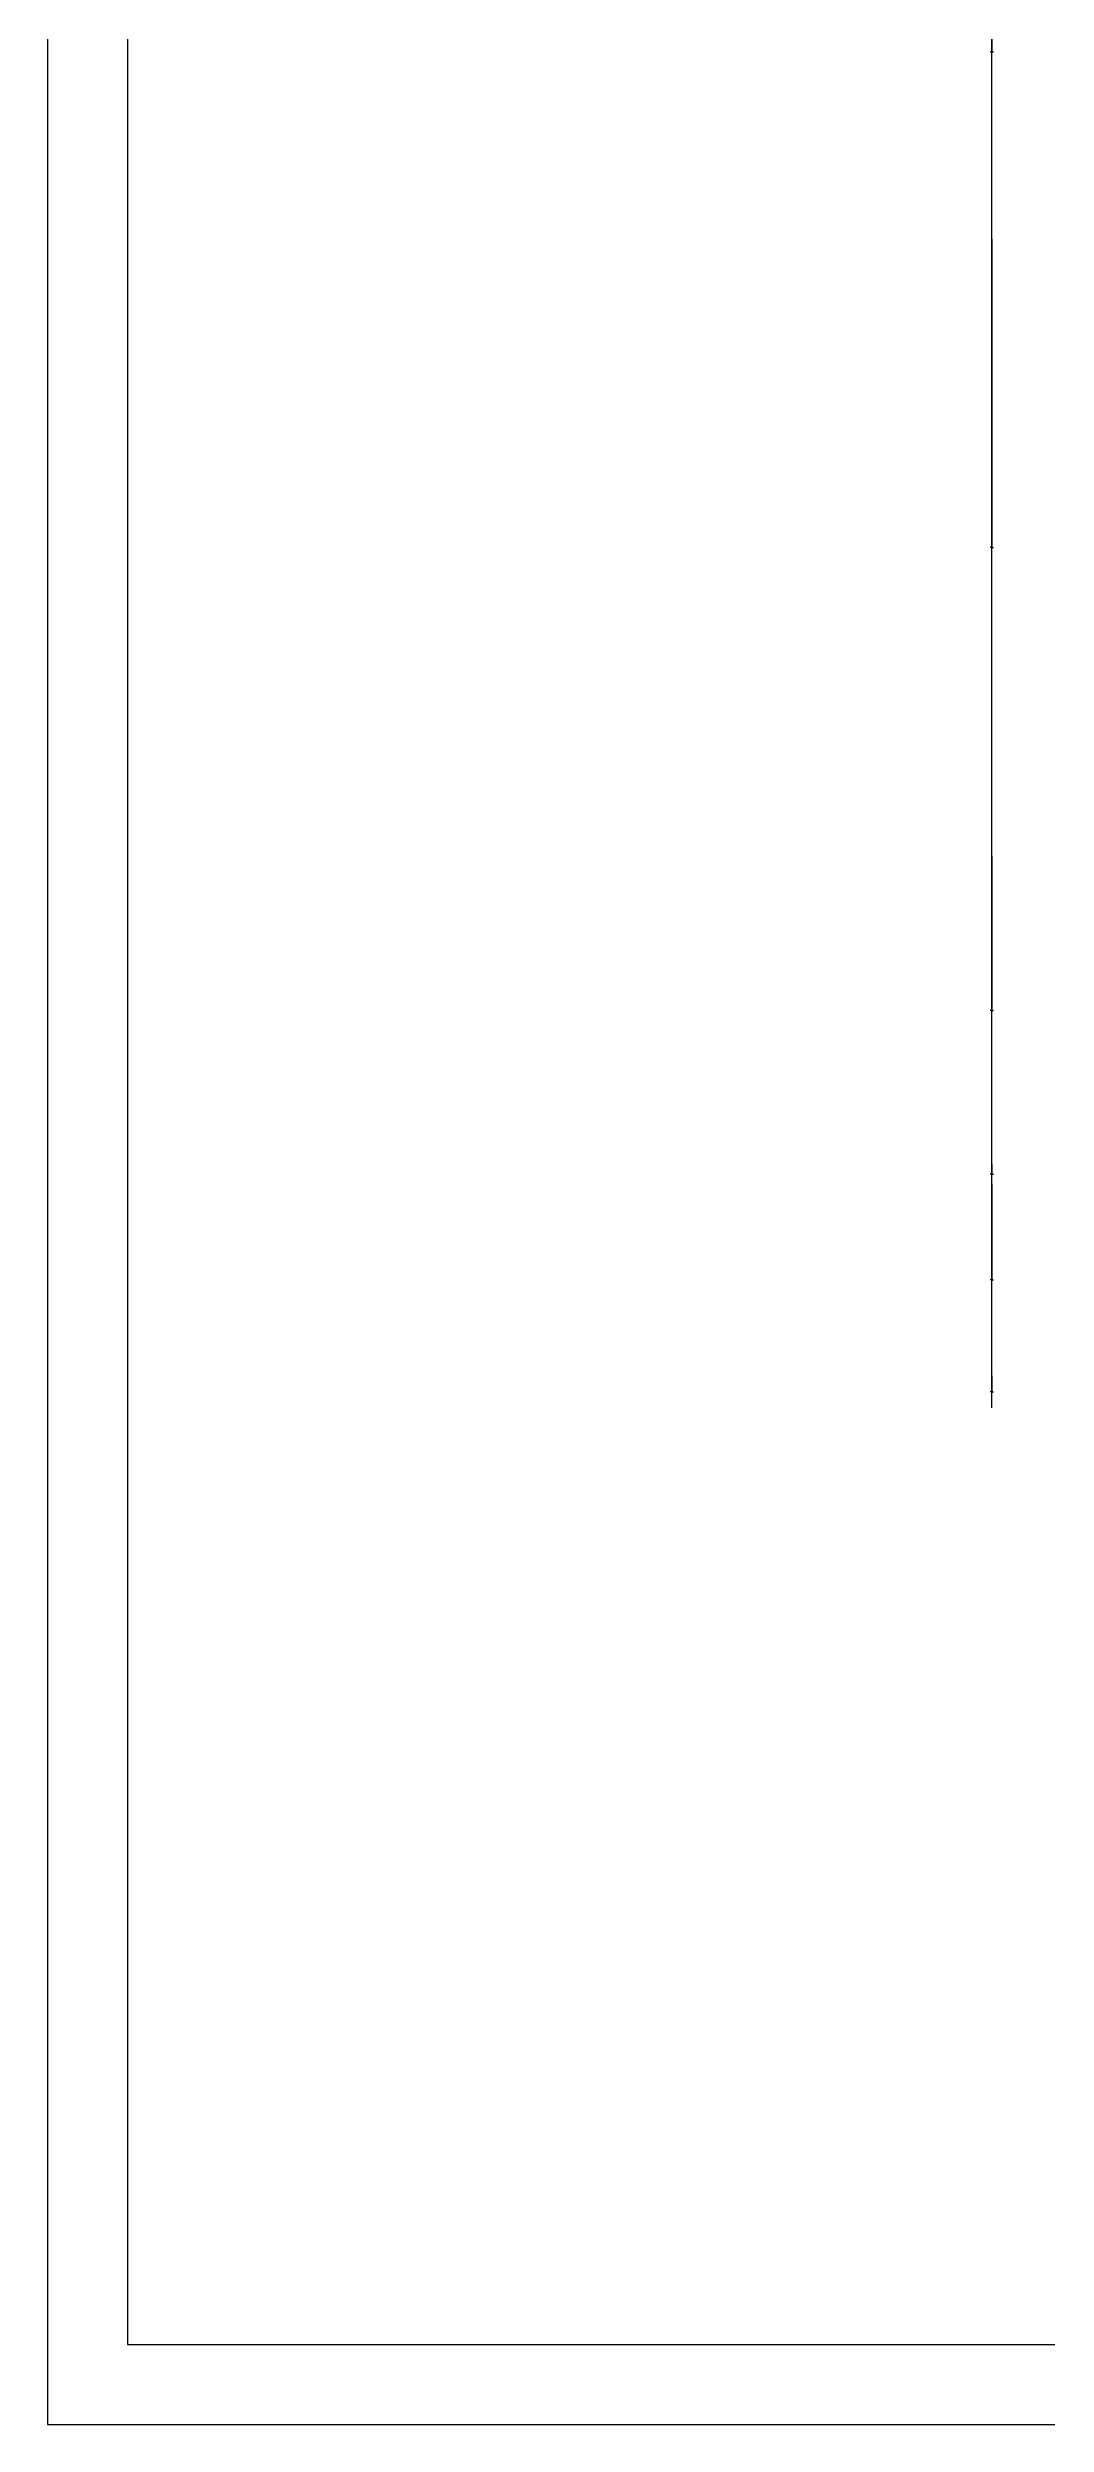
# Model space of a CAD drawing. Header units: metres. Extents: x 0 to 3014, y -367 to 1118.
# Drawn here: x 914 to 1226, y -367 to 376 of the extents above; entities that cross this region are included whole.
import ezdxf

# ---------------------------------------------------------------- set-up
doc = ezdxf.new("R2010")
doc.units = ezdxf.units.M
doc.layers.add('图层1', color=8, linetype='Continuous')
doc.layers.add('图框', color=5, linetype='Continuous')
doc.dimstyles.get("Standard").update_dxf_attribs({"dimtxt": 2.5, "dimasz": 2.5, "dimexe": 1.25, "dimexo": 0.625, "dimtad": 1, "dimcen": 2.5, "dimazin": 3, "dimtfac": 1, "dimtmove": 0, "dimatfit": 3})

# ---------------------------------------------------------------- blocks, each defined once
blk = doc.blocks.new('_CLOSEDFILLED')
at = {"color": 0, "linetype": 'BYBLOCK'}
blk.add_solid([(-1, 0.2), (0, 0), (-1, -0.2)], dxfattribs=at)
blk = doc.blocks.new('*D10')
for p, q in [((1208.9, 432.82), (1208.9, 374.38)), ((1208.65, 374.38), (1208.4, 374.38)), ((1208.9, 315.94), (1208.9, 374.38)), ((1208.9, 374.38), (1208.9, 374.38)), ((1209.15, 374.38), (1209.4, 374.38))]:
    blk.add_line(p, q)
at = {"layer": 'Defpoints'}
for p in [(1208.9, 432.82), (1208.9, 374.38), (1208.9, 315.94)]:
    blk.add_point(p, dxfattribs=at)
at = {"xscale": 0.25, "yscale": 0.25}
blk.add_blockref('_CLOSEDFILLED', (1208.9, 374.38), dxfattribs=at)
at = {"xscale": 0.25, "yscale": 0.25, "rotation": 180}
blk.add_blockref('_CLOSEDFILLED', (1208.9, 374.38), dxfattribs=at)
at = {"insert": (1208.9, 375.505), "char_height": 1, "attachment_point": 5}
blk.add_mtext('0', dxfattribs=at)
blk = doc.blocks.new('*D11')
for p, q in [((1208.9, 315.94), (1208.9, 219.57)), ((1208.65, 219.57), (1208.4, 219.57)), ((1208.9, 123.19), (1208.9, 219.57)), ((1208.9, 219.57), (1208.9, 219.57)), ((1209.15, 219.57), (1209.4, 219.57))]:
    blk.add_line(p, q)
at = {"layer": 'Defpoints'}
for p in [(1208.9, 315.94), (1208.9, 219.57), (1208.9, 123.19)]:
    blk.add_point(p, dxfattribs=at)
at = {"xscale": 0.25, "yscale": 0.25}
blk.add_blockref('_CLOSEDFILLED', (1208.9, 219.57), dxfattribs=at)
at = {"xscale": 0.25, "yscale": 0.25, "rotation": 180}
blk.add_blockref('_CLOSEDFILLED', (1208.9, 219.57), dxfattribs=at)
at = {"insert": (1208.9, 220.695), "char_height": 1, "attachment_point": 5}
blk.add_mtext('0', dxfattribs=at)
blk = doc.blocks.new('*D12')
for p, q in [((1208.9, 123.19), (1208.9, 75.01)), ((1208.65, 75.01), (1208.4, 75.01)), ((1208.9, 26.82), (1208.9, 75.01)), ((1208.9, 75.01), (1208.9, 75.01)), ((1209.15, 75.01), (1209.4, 75.01))]:
    blk.add_line(p, q)
at = {"layer": 'Defpoints'}
for p in [(1208.9, 123.19), (1208.9, 75.01), (1208.9, 26.82)]:
    blk.add_point(p, dxfattribs=at)
at = {"xscale": 0.25, "yscale": 0.25}
blk.add_blockref('_CLOSEDFILLED', (1208.9, 75.01), dxfattribs=at)
at = {"xscale": 0.25, "yscale": 0.25, "rotation": 180}
blk.add_blockref('_CLOSEDFILLED', (1208.9, 75.01), dxfattribs=at)
at = {"insert": (1208.9, 76.135), "char_height": 1, "attachment_point": 5}
blk.add_mtext('0', dxfattribs=at)
blk = doc.blocks.new('*D13')
for p, q in [((1208.65, 23.82), (1208.4, 23.82)), ((1208.9, 26.82), (1208.9, 23.82)), ((1208.9, 20.82), (1208.9, 23.82)), ((1208.9, 23.82), (1208.9, 23.82)), ((1209.15, 23.82), (1209.4, 23.82))]:
    blk.add_line(p, q)
at = {"layer": 'Defpoints'}
for p in [(1208.9, 26.82), (1208.9, 23.82), (1208.9, 20.82)]:
    blk.add_point(p, dxfattribs=at)
at = {"xscale": 0.25, "yscale": 0.25}
blk.add_blockref('_CLOSEDFILLED', (1208.9, 23.82), dxfattribs=at)
at = {"xscale": 0.25, "yscale": 0.25, "rotation": 180}
blk.add_blockref('_CLOSEDFILLED', (1208.9, 23.82), dxfattribs=at)
at = {"insert": (1208.9, 24.945), "char_height": 1, "attachment_point": 5}
blk.add_mtext('0', dxfattribs=at)
blk = doc.blocks.new('*D14')
for p, q in [((1208.9, 20.82), (1208.9, -9.18)), ((1208.65, -9.18), (1208.4, -9.18)), ((1208.9, -39.18), (1208.9, -9.18)), ((1208.9, -9.18), (1208.9, -9.18)), ((1209.15, -9.18), (1209.4, -9.18))]:
    blk.add_line(p, q)
at = {"layer": 'Defpoints'}
for p in [(1208.9, 20.82), (1208.9, -9.18), (1208.9, -39.18)]:
    blk.add_point(p, dxfattribs=at)
at = {"xscale": 0.25, "yscale": 0.25}
blk.add_blockref('_CLOSEDFILLED', (1208.9, -9.18), dxfattribs=at)
at = {"xscale": 0.25, "yscale": 0.25, "rotation": 180}
blk.add_blockref('_CLOSEDFILLED', (1208.9, -9.18), dxfattribs=at)
at = {"insert": (1208.9, -8.055), "char_height": 1, "attachment_point": 5}
blk.add_mtext('0', dxfattribs=at)
blk = doc.blocks.new('*D15')
for p, q in [((1208.65, -44.18), (1208.4, -44.18)), ((1208.9, -39.18), (1208.9, -44.18)), ((1208.9, -49.18), (1208.9, -44.18)), ((1208.9, -44.18), (1208.9, -44.18)), ((1209.15, -44.18), (1209.4, -44.18))]:
    blk.add_line(p, q)
at = {"layer": 'Defpoints'}
for p in [(1208.9, -39.18), (1208.9, -44.18), (1208.9, -49.18)]:
    blk.add_point(p, dxfattribs=at)
at = {"xscale": 0.25, "yscale": 0.25}
blk.add_blockref('_CLOSEDFILLED', (1208.9, -44.18), dxfattribs=at)
at = {"xscale": 0.25, "yscale": 0.25, "rotation": 180}
blk.add_blockref('_CLOSEDFILLED', (1208.9, -44.18), dxfattribs=at)
at = {"insert": (1208.9, -43.055), "char_height": 1, "attachment_point": 5}
blk.add_mtext('0', dxfattribs=at)
blk = doc.blocks.new('*D16')
for p, q in [((1208.9, 953.82), (1208.9, 452.32)), ((1208.65, 452.32), (1208.4, 452.32)), ((1208.9, -49.18), (1208.9, 452.32)), ((1208.9, 452.32), (1208.9, 452.32)), ((1209.15, 452.32), (1209.4, 452.32))]:
    blk.add_line(p, q)
at = {"layer": 'Defpoints'}
for p in [(1208.9, 953.82), (1208.9, 452.32), (1208.9, -49.18)]:
    blk.add_point(p, dxfattribs=at)
at = {"xscale": 0.25, "yscale": 0.25}
blk.add_blockref('_CLOSEDFILLED', (1208.9, 452.32), dxfattribs=at)
at = {"xscale": 0.25, "yscale": 0.25, "rotation": 180}
blk.add_blockref('_CLOSEDFILLED', (1208.9, 452.32), dxfattribs=at)
at = {"insert": (1208.9, 453.445), "char_height": 1, "attachment_point": 5}
blk.add_mtext('0', dxfattribs=at)

msp = doc.modelspace()

# ---------------------------------------------------------------- linework, layer by layer
at = {"layer": '图层1'}
for p, q in [((914.03, 1118.27), (914.03, -366.73)), ((914.03, -366.73), (3014.03, -366.73))]:
    msp.add_line(p, q, dxfattribs=at)
at = {"layer": '图框'}
for p, q in [((939.03, 1093.27), (939.03, -341.73)), ((939.03, -341.73), (2989.03, -341.73))]:
    msp.add_line(p, q, dxfattribs=at)

# ---------------------------------------------------------------- dimensions: what is measured, and where the dimension line sits
for base, p1, p2, picture, middle in [((1208.9, 452.32), (1208.9, -49.18), (1208.9, 953.82), '*D16', (1208.9, 453.445)), ((1208.9, 374.38), (1208.9, 432.82), (1208.9, 315.94), '*D10', (1208.9, 375.505)), ((1208.9, 219.57), (1208.9, 315.94), (1208.9, 123.19), '*D11', (1208.9, 220.695)), ((1208.9, 75.01), (1208.9, 123.19), (1208.9, 26.82), '*D12', (1208.9, 76.135)), ((1208.9, 23.82), (1208.9, 26.82), (1208.9, 20.82), '*D13', (1208.9, 24.945)), ((1208.9, -9.18), (1208.9, 20.82), (1208.9, -39.18), '*D14', (1208.9, -8.055)), ((1208.9, -44.18), (1208.9, -39.18), (1208.9, -49.18), '*D15', (1208.9, -43.055))]:
    dim = msp.add_linear_dim(base=base, p1=p1, p2=p2, dimstyle='Standard')
    dim.commit()
    dim.dimension.update_dxf_attribs({"geometry": picture, "text_midpoint": middle})

doc.saveas('drawing.dxf')
